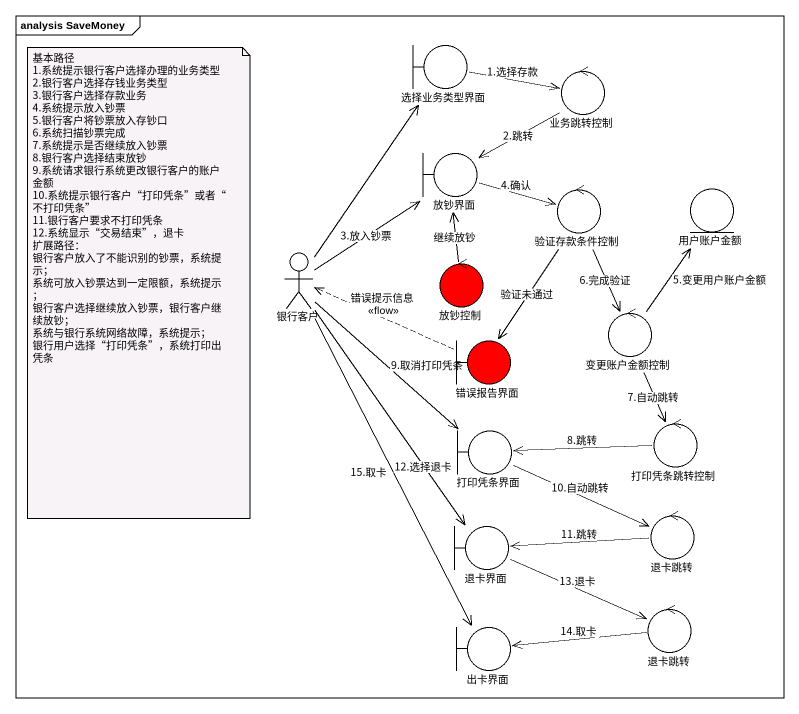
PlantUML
@startuml
mainframe analysis SaveMoney
boundary 选择业务类型界面
control 业务跳转控制
boundary 放钞界面
control 验证存款条件控制
entity 用户账户金额
actor 银行客户
control 放钞控制 #FF0000
control 变更账户金额控制
boundary 错误报告界面 #FF0000
boundary 打印凭条界面
control 打印凭条跳转控制
boundary 退卡界面
control 退卡跳转
boundary 出卡界面
control "退卡跳转" as 退卡跳转_2
选择业务类型界面 -right-> 业务跳转控制 : 1.选择存款
业务跳转控制 --> 放钞界面 : 2.跳转
放钞界面 -right-> 验证存款条件控制 : 4.确认
验证存款条件控制 --> 变更账户金额控制 : 6.完成验证
验证存款条件控制 --> 错误报告界面 : 验证未通过
银行客户 -up-> 选择业务类型界面
银行客户 -up-> 放钞界面 : 3.放入钞票
银行客户 --> 打印凭条界面 : 9.取消打印凭条
银行客户 --> 退卡界面 : 12.选择退卡
银行客户 --> 出卡界面 : 15.取卡
放钞控制 -up-> 放钞界面 : 继续放钞
变更账户金额控制 -up-> 用户账户金额 : 5.变更用户账户金额
变更账户金额控制 --> 打印凭条跳转控制 : 7.自动跳转
错误报告界面 .left.> 银行客户 : 错误提示信息\n<<flow>>
打印凭条界面 -right-> 退卡跳转 : 10.自动跳转
打印凭条跳转控制 -left-> 打印凭条界面 : 8.跳转
退卡界面 -right-> 退卡跳转_2 : 13.退卡
退卡跳转 -left-> 退卡界面 : 11.跳转
退卡跳转_2 -left-> 出卡界面 : 14.取卡
note as N1
  基本路径
  1.系统提示银行客户选择办理的业务类型
  2.银行客户选择存钱业务类型
  3.银行客户选择存款业务
  4.系统提示放入钞票
  5.银行客户将钞票放入存钞口
  6.系统扫描钞票完成
  7.系统提示是否继续放入钞票
  8.银行客户选择结束放钞
  9.系统请求银行系统更改银行客户的账户金额
  10.系统提示银行客户“打印凭条”或者“不打印凭条”
  11.银行客户要求不打印凭条
  12.系统显示“交易结束”，退卡
  扩展路径：
  银行客户放入了不能识别的钞票，系统提示；
  系统可放入钞票达到一定限额，系统提示；
  银行客户选择继续放入钞票，银行客户继续放钞；
  系统与银行系统网络故障，系统提示；
  银行用户选择“打印凭条”，系统打印出凭条
end note
@enduml
